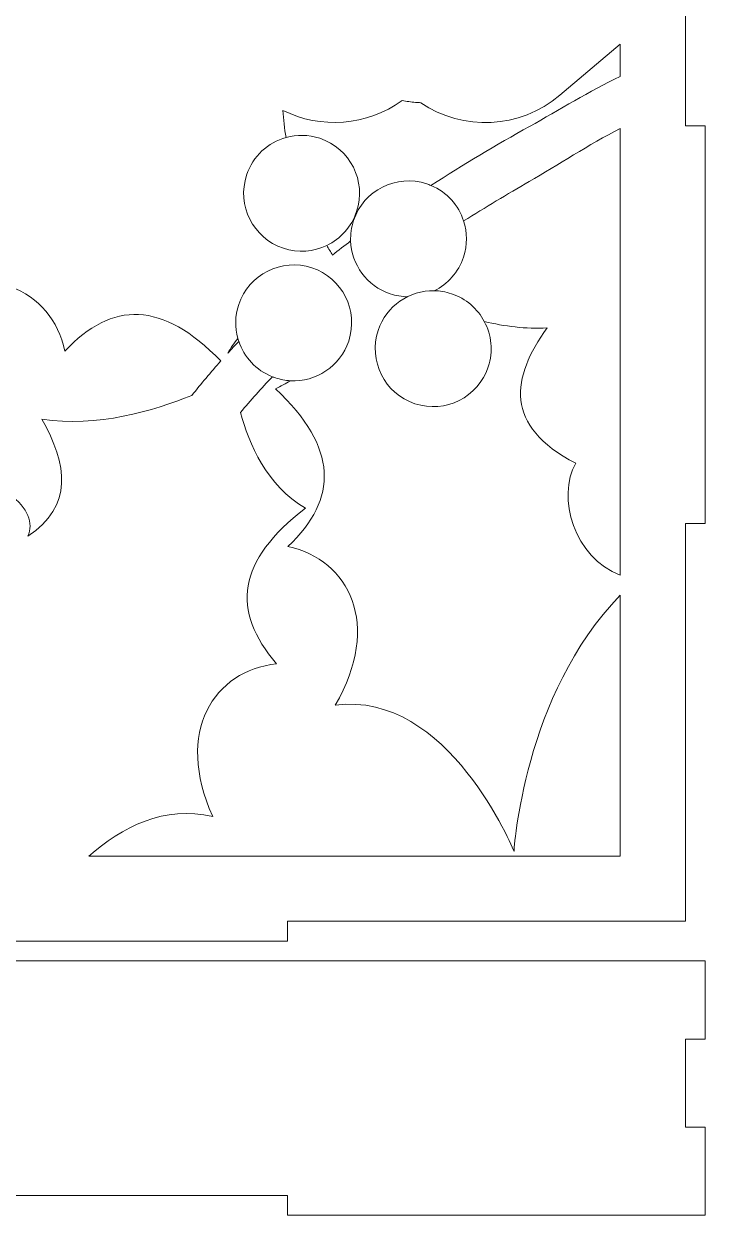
# Model space of a CAD drawing. Header units: millimetres. Extents: x -1983 to 1983, y -412 to 412.
# Drawn here: x -323 to -219.8, y -22.5 to 157.8 of the extents above; entities that cross this region are included whole.
import ezdxf

# ---------------------------------------------------------------- set-up
doc = ezdxf.new("R2010")
doc.units = ezdxf.units.MM
doc.header["$MEASUREMENT"] = 0
doc.layers.add('Camada 1', color=7, linetype='Continuous')

msp = doc.modelspace()

# ---------------------------------------------------------------- linework, layer by layer
at = {"layer": 'Camada 1', "color": 250, "lineweight": 9}
for points, knots in [([(-523.8491, 202.5711), (-523.8491, 202.5711), (-523.8491, 142.3711), (-523.8491, 142.3711), (-523.8491, 142.3711), (-523.8491, 142.3711), (-526.8491, 142.3711), (-526.8491, 142.3711), (-526.8491, 142.3711), (-526.8491, 142.3711), (-526.8491, 82.1711), (-526.8491, 82.1711), (-526.8491, 82.1711), (-526.8491, 82.1711), (-523.8491, 82.1711), (-523.8491, 82.1711), (-523.8491, 82.1711), (-523.8491, 82.1711), (-523.8491, 21.9711), (-523.8491, 21.9711), (-523.8491, 21.9711), (-523.8491, 21.9711), (-463.6491, 21.9711), (-463.6491, 21.9711), (-463.6491, 21.9711), (-463.6491, 21.9711), (-463.6491, 18.9711), (-463.6491, 18.9711), (-463.6491, 18.9711), (-463.6491, 18.9711), (-403.4491, 18.9711), (-403.4491, 18.9711), (-403.4491, 18.9711), (-403.4491, 18.9711), (-403.4491, 21.9711), (-403.4491, 21.9711), (-403.4491, 21.9711), (-403.4491, 21.9711), (-343.2491, 21.9711), (-343.2491, 21.9711), (-343.2491, 21.9711), (-343.2491, 21.9711), (-343.2491, 18.9711), (-343.2491, 18.9711), (-343.2491, 18.9711), (-343.2491, 18.9711), (-283.0491, 18.9711), (-283.0491, 18.9711), (-283.0491, 18.9711), (-283.0491, 18.9711), (-283.0491, 21.9711), (-283.0491, 21.9711), (-283.0491, 21.9711), (-283.0491, 21.9711), (-222.8491, 21.9711), (-222.8491, 21.9711), (-222.8491, 21.9711), (-222.8491, 21.9711), (-222.8491, 82.1711), (-222.8491, 82.1711), (-222.8491, 82.1711), (-222.8491, 82.1711), (-219.8491, 82.1711), (-219.8491, 82.1711), (-219.8491, 82.1711), (-219.8491, 82.1711), (-219.8491, 142.3711), (-219.8491, 142.3711), (-219.8491, 142.3711), (-219.8491, 142.3711), (-222.8491, 142.3711), (-222.8491, 142.3711), (-222.8491, 142.3711), (-222.8491, 142.3711), (-222.8491, 202.5711), (-222.8491, 202.5711), (-222.8491, 202.5711), (-222.8491, 202.5711), (-219.8491, 202.5711), (-219.8491, 202.5711), (-219.8491, 202.5711), (-219.8491, 202.5711), (-219.8491, 262.7711), (-219.8491, 262.7711), (-219.8491, 262.7711), (-219.8491, 262.7711), (-222.8491, 262.7711), (-222.8491, 262.7711), (-222.8491, 262.7711), (-222.8491, 262.7711), (-222.8491, 322.9711), (-222.8491, 322.9711), (-222.8491, 322.9711), (-222.8491, 322.9711), (-283.0491, 322.9711), (-283.0491, 322.9711), (-283.0491, 322.9711), (-283.0491, 322.9711), (-283.0491, 325.9711), (-283.0491, 325.9711), (-283.0491, 325.9711), (-283.0491, 325.9711), (-343.2491, 325.9711), (-343.2491, 325.9711), (-343.2491, 325.9711), (-343.2491, 325.9711), (-343.2491, 322.9711), (-343.2491, 322.9711), (-343.2491, 322.9711), (-343.2491, 322.9711), (-403.4491, 322.9711), (-403.4491, 322.9711), (-403.4491, 322.9711), (-403.4491, 322.9711), (-403.4491, 325.9711), (-403.4491, 325.9711), (-403.4491, 325.9711), (-403.4491, 325.9711), (-463.6491, 325.9711), (-463.6491, 325.9711), (-463.6491, 325.9711), (-463.6491, 325.9711), (-463.6491, 322.9711), (-463.6491, 322.9711), (-463.6491, 322.9711), (-463.6491, 322.9711), (-523.8491, 322.9711), (-523.8491, 322.9711), (-523.8491, 322.9711), (-523.8491, 322.9711), (-523.8491, 262.7711), (-523.8491, 262.7711), (-523.8491, 262.7711), (-523.8491, 262.7711), (-526.8491, 262.7711), (-526.8491, 262.7711), (-526.8491, 262.7711), (-526.8491, 262.7711), (-526.8491, 202.5711), (-526.8491, 202.5711), (-526.8491, 202.5711), (-526.8491, 202.5711), (-523.8491, 202.5711), (-523.8491, 202.5711)], [0, 0, 0, 0, 0.02702703, 0.02702703, 0.02702703, 0.02702703, 0.05405405, 0.05405405, 0.05405405, 0.05405405, 0.08108108, 0.08108108, 0.08108108, 0.08108108, 0.10810811, 0.10810811, 0.10810811, 0.10810811, 0.13513514, 0.13513514, 0.13513514, 0.13513514, 0.16216216, 0.16216216, 0.16216216, 0.16216216, 0.18918919, 0.18918919, 0.18918919, 0.18918919, 0.21621622, 0.21621622, 0.21621622, 0.21621622, 0.24324324, 0.24324324, 0.24324324, 0.24324324, 0.27027027, 0.27027027, 0.27027027, 0.27027027, 0.2972973, 0.2972973, 0.2972973, 0.2972973, 0.32432432, 0.32432432, 0.32432432, 0.32432432, 0.35135135, 0.35135135, 0.35135135, 0.35135135, 0.37837838, 0.37837838, 0.37837838, 0.37837838, 0.40540541, 0.40540541, 0.40540541, 0.40540541, 0.43243243, 0.43243243, 0.43243243, 0.43243243, 0.45945946, 0.45945946, 0.45945946, 0.45945946, 0.48648649, 0.48648649, 0.48648649, 0.48648649, 0.51351351, 0.51351351, 0.51351351, 0.51351351, 0.54054054, 0.54054054, 0.54054054, 0.54054054, 0.56756757, 0.56756757, 0.56756757, 0.56756757, 0.59459459, 0.59459459, 0.59459459, 0.59459459, 0.62162162, 0.62162162, 0.62162162, 0.62162162, 0.64864865, 0.64864865, 0.64864865, 0.64864865, 0.67567568, 0.67567568, 0.67567568, 0.67567568, 0.7027027, 0.7027027, 0.7027027, 0.7027027, 0.72972973, 0.72972973, 0.72972973, 0.72972973, 0.75675676, 0.75675676, 0.75675676, 0.75675676, 0.78378378, 0.78378378, 0.78378378, 0.78378378, 0.81081081, 0.81081081, 0.81081081, 0.81081081, 0.83783784, 0.83783784, 0.83783784, 0.83783784, 0.86486486, 0.86486486, 0.86486486, 0.86486486, 0.89189189, 0.89189189, 0.89189189, 0.89189189, 0.91891892, 0.91891892, 0.91891892, 0.91891892, 0.94594595, 0.94594595, 0.94594595, 0.94594595, 1, 1, 1, 1]), ([(-232.6932, 154.7714), (-232.6932, 154.7714), (-232.6932, 149.8725), (-232.6932, 149.8725), (-232.6932, 149.8725), (-237.4219, 147.6513), (-241.9153, 144.8012), (-246.4393, 142.2893), (-246.4393, 142.2893), (-251.5099, 139.4746), (-256.4803, 136.5039), (-261.3471, 133.3661), (-261.3471, 133.3661), (-261.5558, 133.4533), (-261.7691, 133.5336), (-261.9876, 133.6059), (-261.9876, 133.6059), (-266.5833, 135.1277), (-271.5467, 132.6374), (-273.0697, 128.0397), (-273.0697, 128.0397), (-273.407, 127.0188), (-273.546, 125.98), (-273.509, 124.965), (-273.509, 124.965), (-274.4376, 124.2631), (-275.3568, 123.5489), (-276.2666, 122.8231), (-276.2666, 122.8231), (-276.5356, 123.2734), (-276.8209, 123.7642), (-277.1169, 124.2895), (-277.1169, 124.2895), (-275.0561, 125.2863), (-273.3847, 127.0833), (-272.609, 129.4277), (-272.609, 129.4277), (-271.0878, 134.0231), (-273.5832, 138.9828), (-278.1755, 140.5059), (-278.1755, 140.5059), (-279.8921, 141.0744), (-281.6593, 141.0827), (-283.2797, 140.6308), (-283.2797, 140.6308), (-283.5179, 141.9821), (-283.6824, 143.355), (-283.7529, 144.7357), (-283.7529, 144.7357), (-278.0307, 141.868), (-271.0693, 142.3406), (-265.7305, 146.2207), (-265.7305, 146.2207), (-265.0662, 146.0927), (-264.3839, 145.9999), (-263.6851, 145.9418), (-263.6851, 145.9418), (-263.4144, 145.9195), (-263.1454, 145.903), (-262.8777, 145.8919), (-262.8777, 145.8919), (-256.4892, 141.5494), (-247.929, 141.8916), (-241.8516, 147.0288), (-241.8516, 147.0288), (-241.8516, 147.0288), (-232.6932, 154.7714), (-232.6932, 154.7714)], [0, 0, 0, 0, 0.05555556, 0.05555556, 0.05555556, 0.05555556, 0.11111111, 0.11111111, 0.11111111, 0.11111111, 0.16666667, 0.16666667, 0.16666667, 0.16666667, 0.22222222, 0.22222222, 0.22222222, 0.22222222, 0.27777778, 0.27777778, 0.27777778, 0.27777778, 0.33333333, 0.33333333, 0.33333333, 0.33333333, 0.38888889, 0.38888889, 0.38888889, 0.38888889, 0.44444444, 0.44444444, 0.44444444, 0.44444444, 0.5, 0.5, 0.5, 0.5, 0.55555556, 0.55555556, 0.55555556, 0.55555556, 0.61111111, 0.61111111, 0.61111111, 0.61111111, 0.66666667, 0.66666667, 0.66666667, 0.66666667, 0.72222222, 0.72222222, 0.72222222, 0.72222222, 0.77777778, 0.77777778, 0.77777778, 0.77777778, 0.83333333, 0.83333333, 0.83333333, 0.83333333, 0.88888889, 0.88888889, 0.88888889, 0.88888889, 1, 1, 1, 1]), ([(-232.6932, 141.9902), (-232.6932, 141.9902), (-232.6932, 74.3894), (-232.6932, 74.3894), (-232.6932, 74.3894), (-239.6402, 76.8624), (-242.4022, 86.2807), (-239.415, 91.2971), (-239.415, 91.2971), (-250.4176, 96.9822), (-249.1391, 104.2994), (-243.7832, 111.7909), (-243.7832, 111.7909), (-246.9955, 111.621), (-250.2184, 112.0363), (-253.2775, 112.7762), (-253.2775, 112.7762), (-254.2997, 114.695), (-256.032, 116.2387), (-258.2564, 116.9749), (-258.2564, 116.9749), (-259.1209, 117.2612), (-259.9979, 117.406), (-260.8624, 117.4215), (-260.8624, 117.4215), (-258.8316, 118.4242), (-257.1869, 120.2075), (-256.4193, 122.526), (-256.4193, 122.526), (-255.8086, 124.3695), (-255.8444, 126.2711), (-256.4024, 127.9866), (-256.4024, 127.9866), (-253.1333, 130.0495), (-249.8092, 132.0246), (-246.4746, 133.9505), (-246.4746, 133.9505), (-242.1277, 136.4634), (-237.4928, 139.531), (-232.6932, 141.9902)], [0, 0, 0, 0, 0.09090909, 0.09090909, 0.09090909, 0.09090909, 0.18181818, 0.18181818, 0.18181818, 0.18181818, 0.27272727, 0.27272727, 0.27272727, 0.27272727, 0.36363636, 0.36363636, 0.36363636, 0.36363636, 0.45454545, 0.45454545, 0.45454545, 0.45454545, 0.54545455, 0.54545455, 0.54545455, 0.54545455, 0.63636364, 0.63636364, 0.63636364, 0.63636364, 0.72727273, 0.72727273, 0.72727273, 0.72727273, 0.81818182, 0.81818182, 0.81818182, 0.81818182, 1, 1, 1, 1]), ([(-347.0021, 131.6638), (-342.938, 127.3878), (-339.9212, 121.9191), (-340.7908, 115.4042), (-340.7908, 115.4042), (-328.5581, 122.5581), (-318.7772, 117.5536), (-316.7542, 108.2973), (-316.7542, 108.2973), (-309.5851, 115.8903), (-302.0298, 115.9417), (-293.1537, 106.7914), (-293.1537, 106.7914), (-294.6617, 105.0917), (-296.1271, 103.3546), (-297.5473, 101.5816), (-297.5473, 101.5816), (-303.2472, 99.2743), (-311.9762, 96.6655), (-320.2413, 97.9837), (-320.2413, 97.9837), (-316.3805, 91.1624), (-315.445, 84.7829), (-322.3768, 80.2591), (-322.3768, 80.2591), (-321.4471, 82.2943), (-322.3559, 84.4291), (-325.1051, 86.6642), (-325.1051, 86.6642), (-326.633, 88.3652), (-327.7087, 90.2679), (-328.6165, 92.1319), (-328.6165, 92.1319), (-330.2558, 95.4721), (-331.1119, 98.989), (-332.7083, 102.328), (-332.7083, 102.328), (-333.4492, 103.4299), (-335.5874, 104.5168), (-338.0592, 105.3594), (-338.0592, 105.3594), (-338.256, 105.675), (-338.4501, 105.9997), (-338.6253, 106.3302), (-338.6253, 106.3302), (-339.8243, 108.5833), (-340.7098, 110.984), (-341.468, 113.4179), (-341.468, 113.4179), (-342.7528, 117.4961), (-343.5477, 121.7449), (-344.7698, 125.8363), (-344.7698, 125.8363), (-345.3564, 127.7455), (-346.0968, 129.7272), (-347.0021, 131.6638)], [0, 0, 0, 0, 0.06666667, 0.06666667, 0.06666667, 0.06666667, 0.13333333, 0.13333333, 0.13333333, 0.13333333, 0.2, 0.2, 0.2, 0.2, 0.26666667, 0.26666667, 0.26666667, 0.26666667, 0.33333333, 0.33333333, 0.33333333, 0.33333333, 0.4, 0.4, 0.4, 0.4, 0.46666667, 0.46666667, 0.46666667, 0.46666667, 0.53333333, 0.53333333, 0.53333333, 0.53333333, 0.6, 0.6, 0.6, 0.6, 0.66666667, 0.66666667, 0.66666667, 0.66666667, 0.73333333, 0.73333333, 0.73333333, 0.73333333, 0.8, 0.8, 0.8, 0.8, 0.86666667, 0.86666667, 0.86666667, 0.86666667, 1, 1, 1, 1]), ([(-290.4362, 109.7651), (-290.4858, 109.9129), (-290.5318, 110.0614), (-290.574, 110.2117), (-290.574, 110.2117), (-291.1336, 109.5108), (-291.6492, 108.7611), (-292.1065, 107.9587), (-292.1065, 107.9587), (-291.5552, 108.566), (-290.9983, 109.1682), (-290.4362, 109.7651)], [0, 0, 0, 0, 0.25, 0.25, 0.25, 0.25, 0.5, 0.5, 0.5, 0.5, 1, 1, 1, 1]), ([(-232.6932, 71.3147), (-232.6932, 71.3147), (-232.6932, 31.8153), (-232.6932, 31.8153), (-232.6932, 31.8153), (-232.6932, 31.8153), (-313.1462, 31.8153), (-313.1462, 31.8153), (-313.1462, 31.8153), (-308.1521, 36.2125), (-301.6751, 39.5997), (-294.3905, 37.8143), (-294.3905, 37.8143), (-300.1857, 50.7406), (-294.1536, 59.928), (-284.7347, 60.9462), (-284.7347, 60.9462), (-291.586, 68.9787), (-290.7252, 76.5657), (-280.3512, 84.4996), (-280.3512, 84.4996), (-286.1919, 87.8933), (-288.9239, 94.3191), (-290.1894, 98.9866), (-290.1894, 98.9866), (-288.6255, 100.8383), (-287.0112, 102.6449), (-285.348, 104.4081), (-285.348, 104.4081), (-285.1967, 104.3484), (-285.0428, 104.292), (-284.8861, 104.24), (-284.8861, 104.24), (-284.1382, 103.9929), (-283.3799, 103.8522), (-282.6288, 103.8099), (-282.6288, 103.8099), (-283.3334, 103.3546), (-284.0807, 102.9437), (-284.8744, 102.5892), (-284.8744, 102.5892), (-275.3946, 93.6074), (-275.3396, 85.9645), (-283.0022, 78.6985), (-283.0022, 78.6985), (-273.7358, 76.6936), (-268.709, 66.9195), (-275.8389, 54.6723), (-275.8389, 54.6723), (-258.7512, 56.9996), (-248.7863, 32.5761), (-248.7863, 32.5761), (-248.7863, 32.5761), (-248.7863, 32.5761), (-247.3905, 56.292), (-232.6932, 71.3147)], [0, 0, 0, 0, 0.06666667, 0.06666667, 0.06666667, 0.06666667, 0.13333333, 0.13333333, 0.13333333, 0.13333333, 0.2, 0.2, 0.2, 0.2, 0.26666667, 0.26666667, 0.26666667, 0.26666667, 0.33333333, 0.33333333, 0.33333333, 0.33333333, 0.4, 0.4, 0.4, 0.4, 0.46666667, 0.46666667, 0.46666667, 0.46666667, 0.53333333, 0.53333333, 0.53333333, 0.53333333, 0.6, 0.6, 0.6, 0.6, 0.66666667, 0.66666667, 0.66666667, 0.66666667, 0.73333333, 0.73333333, 0.73333333, 0.73333333, 0.8, 0.8, 0.8, 0.8, 0.86666667, 0.86666667, 0.86666667, 0.86666667, 1, 1, 1, 1]), ([(-219.8491, 15.9711), (-219.8491, 15.9711), (-523.8491, 15.9711), (-523.8491, 15.9711), (-523.8491, 15.9711), (-523.8491, 15.9711), (-523.8491, 4.1378), (-523.8491, 4.1378), (-523.8491, 4.1378), (-523.8491, 4.1378), (-526.8491, 4.1378), (-526.8491, 4.1378), (-526.8491, 4.1378), (-526.8491, 4.1378), (-526.8491, -9.1956), (-526.8491, -9.1956), (-526.8491, -9.1956), (-526.8491, -9.1956), (-523.8491, -9.1956), (-523.8491, -9.1956), (-523.8491, -9.1956), (-523.8491, -9.1956), (-523.8491, -22.5289), (-523.8491, -22.5289), (-523.8491, -22.5289), (-523.8491, -22.5289), (-463.6491, -22.5289), (-463.6491, -22.5289), (-463.6491, -22.5289), (-463.6491, -22.5289), (-463.6491, -19.5289), (-463.6491, -19.5289), (-463.6491, -19.5289), (-463.6491, -19.5289), (-403.4491, -19.5289), (-403.4491, -19.5289), (-403.4491, -19.5289), (-403.4491, -19.5289), (-403.4491, -22.5289), (-403.4491, -22.5289), (-403.4491, -22.5289), (-403.4491, -22.5289), (-343.2491, -22.5289), (-343.2491, -22.5289), (-343.2491, -22.5289), (-343.2491, -22.5289), (-343.2491, -19.5289), (-343.2491, -19.5289), (-343.2491, -19.5289), (-343.2491, -19.5289), (-283.0491, -19.5289), (-283.0491, -19.5289), (-283.0491, -19.5289), (-283.0491, -19.5289), (-283.0491, -22.5289), (-283.0491, -22.5289), (-283.0491, -22.5289), (-283.0491, -22.5289), (-219.8491, -22.5289), (-219.8491, -22.5289), (-219.8491, -22.5289), (-219.8491, -22.5289), (-219.8491, -9.1956), (-219.8491, -9.1956), (-219.8491, -9.1956), (-219.8491, -9.1956), (-222.8491, -9.1956), (-222.8491, -9.1956), (-222.8491, -9.1956), (-222.8491, -9.1956), (-222.8491, 4.1378), (-222.8491, 4.1378), (-222.8491, 4.1378), (-222.8491, 4.1378), (-219.8491, 4.1378), (-219.8491, 4.1378), (-219.8491, 4.1378), (-219.8491, 4.1378), (-219.8491, 15.9711), (-219.8491, 15.9711)], [0, 0, 0, 0, 0.04761905, 0.04761905, 0.04761905, 0.04761905, 0.0952381, 0.0952381, 0.0952381, 0.0952381, 0.14285714, 0.14285714, 0.14285714, 0.14285714, 0.19047619, 0.19047619, 0.19047619, 0.19047619, 0.23809524, 0.23809524, 0.23809524, 0.23809524, 0.28571429, 0.28571429, 0.28571429, 0.28571429, 0.33333333, 0.33333333, 0.33333333, 0.33333333, 0.38095238, 0.38095238, 0.38095238, 0.38095238, 0.42857143, 0.42857143, 0.42857143, 0.42857143, 0.47619048, 0.47619048, 0.47619048, 0.47619048, 0.52380952, 0.52380952, 0.52380952, 0.52380952, 0.57142857, 0.57142857, 0.57142857, 0.57142857, 0.61904762, 0.61904762, 0.61904762, 0.61904762, 0.66666667, 0.66666667, 0.66666667, 0.66666667, 0.71428571, 0.71428571, 0.71428571, 0.71428571, 0.76190476, 0.76190476, 0.76190476, 0.76190476, 0.80952381, 0.80952381, 0.80952381, 0.80952381, 0.85714286, 0.85714286, 0.85714286, 0.85714286, 0.9047619, 0.9047619, 0.9047619, 0.9047619, 1, 1, 1, 1])]:
    msp.add_open_spline(points, degree=3, knots=knots, dxfattribs=at)
at = {"layer": 'Camada 1', "color": 240, "lineweight": 9}
for points, knots in [([(-277.1169, 124.2891), (-279.0975, 123.3318), (-281.4379, 123.1138), (-283.6892, 123.8611), (-283.6892, 123.8611), (-288.2852, 125.3805), (-290.7792, 130.3439), (-289.2561, 134.9393), (-289.2561, 134.9393), (-288.3027, 137.8198), (-285.9985, 139.8733), (-283.2803, 140.6312)], [0, 0, 0, 0, 0.25, 0.25, 0.25, 0.25, 0.5, 0.5, 0.5, 0.5, 1, 1, 1, 1]), ([(-264.8974, 116.5145), (-265.7616, 116.53), (-266.6383, 116.6745), (-267.5018, 116.9611), (-267.5018, 116.9611), (-271.0767, 118.1436), (-273.3786, 121.4093), (-273.5096, 124.965)], [0, 0, 0, 0, 0.33333333, 0.33333333, 0.33333333, 0.33333333, 1, 1, 1, 1]), ([(-290.5746, 110.213), (-291.0277, 111.8354), (-291.0199, 113.6053), (-290.4501, 115.3243), (-290.4501, 115.3243), (-288.931, 119.9166), (-283.9676, 122.4119), (-279.3719, 120.8905), (-279.3719, 120.8905), (-274.7782, 119.3677), (-272.2825, 114.408), (-273.8057, 109.8103), (-273.8057, 109.8103), (-275.0797, 105.9626), (-278.7656, 103.5884), (-282.6288, 103.8089)], [0, 0, 0, 0, 0.2, 0.2, 0.2, 0.2, 0.4, 0.4, 0.4, 0.4, 0.6, 0.6, 0.6, 0.6, 1, 1, 1, 1]), ([(-253.2771, 112.7755), (-252.1894, 110.7332), (-251.9062, 108.2652), (-252.6917, 105.8952), (-252.6917, 105.8952), (-254.2128, 101.2987), (-259.1783, 98.805), (-263.7716, 100.3248), (-263.7716, 100.3248), (-268.369, 101.8496), (-270.8613, 106.813), (-269.3385, 111.4084), (-269.3385, 111.4084), (-268.104, 115.1423), (-264.5977, 117.4888), (-260.861, 117.4215)], [0, 0, 0, 0, 0.2, 0.2, 0.2, 0.2, 0.4, 0.4, 0.4, 0.4, 0.6, 0.6, 0.6, 0.6, 1, 1, 1, 1])]:
    msp.add_open_spline(points, degree=3, knots=knots, dxfattribs=at)
for points in [[(-261.3468, 133.3661), (-258.9251, 132.3507), (-257.169, 130.3453), (-256.402, 127.987)], [(-285.3483, 104.4077), (-287.8281, 105.3857), (-289.6345, 107.3912), (-290.4362, 109.7654)]]:
    msp.add_open_spline(points, degree=3, dxfattribs=at)

doc.saveas('drawing.dxf')
